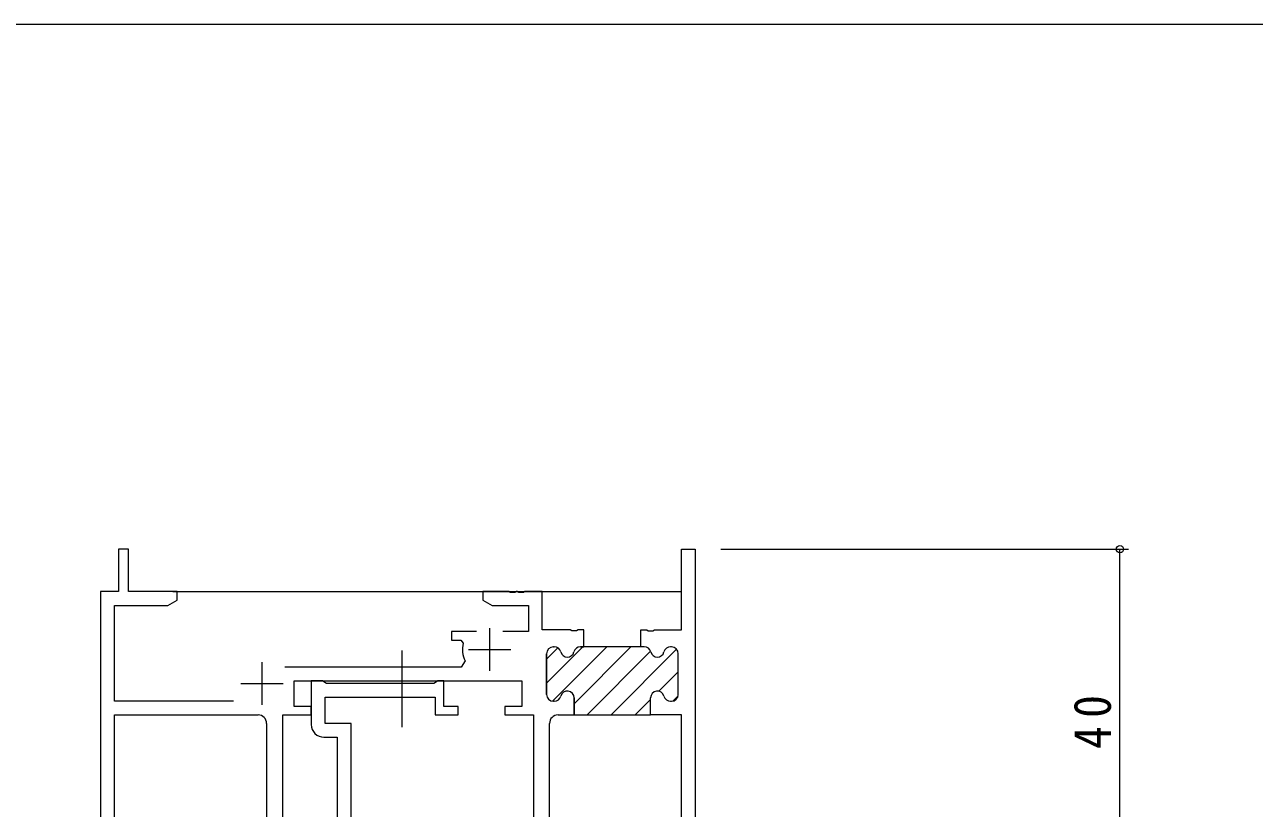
# Model space of a CAD drawing. Units: millimetres on the paper. Extents: x -420 to 373, y -297 to 267.
# Drawn here: x -295.3 to -150.5, y 172.2 to 264.4 of the extents above; entities that cross this region are included whole.
import ezdxf

# ---------------------------------------------------------------- set-up
doc = ezdxf.new("R2010")
doc.units = ezdxf.units.MM
doc.linetypes.add('CHAIN2', pattern=[12, 9, -1, 1, -1])
for name, color, linetype, lineweight in [('0-1_YKK_ZWAK', 7, 'Continuous', 9), ('0-3_YKK_11', 7, 'Continuous', 9), ('0-4_YKK_12', 2, 'Continuous', 9), ('0-5_YKK_13', 4, 'Continuous', 9), ('0-7_YKK_D', 6, 'Continuous', 9)]:
    doc.layers.add(name, color=color, linetype=linetype, lineweight=lineweight)
doc.styles.add('ＭＳ ゴシック', font='')
doc.styles.get('ＭＳ ゴシック').set_extended_font_data('MS Gothic')

msp = doc.modelspace()

# ---------------------------------------------------------------- linework, layer by layer
at = {"layer": '0-1_YKK_ZWAK'}
msp.add_line((352.3, 264.4), (-417.7, 264.4), dxfattribs=at)
at = {"layer": '0-3_YKK_11'}
for p, q in [((-284.236, 202.696), (-284.236, 197.696)), ((-283.036, 202.696), (-284.236, 202.696)), ((-283.036, 197.696), (-283.036, 202.696)), ((-217.966, 202.696), (-216.336, 202.696)), ((-217.966, 193.196), (-217.966, 202.696)), ((-216.336, 202.696), (-216.336, 162.696)), ((-286.336, 197.696), (-286.336, 163.511)), ((-284.236, 197.696), (-286.336, 197.696)), ((-277.336, 197.696), (-283.036, 197.696)), ((-277.336, 196.696), (-277.336, 197.696)), ((-241.336, 197.696), (-241.336, 196.696)), ((-238.294, 197.696), (-241.336, 197.696)), ((-238.111, 197.576), (-238.294, 197.696)), ((-237.561, 197.576), (-238.111, 197.576)), ((-237.378, 197.696), (-237.561, 197.576)), ((-237.294, 197.696), (-237.378, 197.696)), ((-237.111, 197.576), (-237.294, 197.696)), ((-236.561, 197.576), (-237.111, 197.576)), ((-236.378, 197.696), (-236.561, 197.576)), ((-234.336, 197.696), (-236.378, 197.696)), ((-234.336, 193.196), (-234.336, 197.696)), ((-284.706, 196.066), (-278.427, 196.066)), ((-284.706, 184.826), (-284.706, 196.066)), ((-278.427, 196.066), (-277.336, 196.696)), ((-241.336, 196.696), (-240.245, 196.066)), ((-240.245, 196.066), (-235.966, 196.066)), ((-235.966, 196.066), (-235.966, 192.996)), ((-245.036, 192.996), (-245.036, 191.996)), ((-242.086, 192.996), (-245.036, 192.996)), ((-240.536, 193.396), (-240.536, 188.396)), ((-235.966, 192.996), (-238.986, 192.996)), ((-231.044, 193.196), (-234.336, 193.196)), ((-230.861, 193.076), (-231.044, 193.196)), ((-230.311, 193.076), (-230.861, 193.076)), ((-230.128, 193.196), (-230.311, 193.076)), ((-229.436, 193.196), (-230.128, 193.196)), ((-229.436, 191.196), (-229.436, 193.196)), ((-229.436, 191.196), (-229.436, 193.196)), ((-222.736, 193.196), (-222.044, 193.196)), ((-222.736, 191.196), (-222.736, 193.196)), ((-222.044, 193.196), (-221.861, 193.076)), ((-221.861, 193.076), (-221.311, 193.076)), ((-221.311, 193.076), (-221.128, 193.196)), ((-221.128, 193.196), (-217.966, 193.196)), ((-245.036, 191.996), (-243.944, 191.996)), ((-243.944, 191.996), (-243.651, 191.628)), ((-233.836, 186.912), (-229.552, 191.196)), ((-233.119, 184.801), (-226.723, 191.196)), ((-232.935, 191.196), (-233.036, 191.196)), ((-233.036, 191.196), (-232.935, 191.196)), ((-230.586, 184.505), (-223.895, 191.196)), ((-229.436, 191.196), (-229.837, 191.196)), ((-222.736, 191.196), (-229.436, 191.196)), ((-222.335, 191.196), (-222.736, 191.196)), ((-222.335, 191.196), (-222.736, 191.196)), ((-219.136, 191.196), (-219.237, 191.196)), ((-219.136, 191.196), (-219.237, 191.196)), ((-243.036, 190.896), (-238.036, 190.896)), ((-233.836, 189.74), (-232.506, 191.071)), ((-233.836, 190.396), (-233.836, 185.596)), ((-233.836, 185.596), (-233.836, 190.396)), ((-229.067, 183.196), (-221.586, 190.677)), ((-226.238, 183.196), (-218.524, 190.911)), ((-218.336, 185.596), (-218.336, 190.396)), ((-218.336, 185.596), (-218.336, 190.396)), ((-267.336, 189.396), (-267.336, 184.396)), ((-243.887, 188.826), (-264.644, 188.826)), ((-243.434, 189.538), (-243.887, 188.826)), ((-220.626, 185.98), (-218.336, 188.27)), ((-269.836, 186.896), (-264.836, 186.896)), ((-263.536, 187.196), (-236.736, 187.196)), ((-263.536, 184.196), (-263.536, 187.196)), ((-261.537, 187.196), (-261.537, 182.066)), ((-260.207, 187.196), (-261.537, 187.196)), ((-259.932, 187.016), (-260.207, 187.196)), ((-259.749, 186.896), (-259.932, 187.016)), ((-247.095, 186.896), (-259.749, 186.896)), ((-246.912, 187.016), (-247.095, 186.896)), ((-246.637, 187.196), (-246.912, 187.016)), ((-245.937, 187.196), (-246.637, 187.196)), ((-245.937, 184.196), (-245.937, 187.196)), ((-236.736, 187.196), (-236.736, 184.196)), ((-218.962, 184.815), (-218.355, 185.422)), ((-270.687, 184.826), (-284.706, 184.826)), ((-261.536, 184.196), (-263.536, 184.196)), ((-261.536, 183.196), (-261.536, 184.196)), ((-259.907, 185.266), (-246.937, 185.266)), ((-259.907, 182.196), (-259.907, 185.266)), ((-246.937, 185.266), (-246.937, 183.196)), ((-244.237, 184.196), (-245.937, 184.196)), ((-244.237, 183.196), (-244.237, 184.196)), ((-238.736, 184.196), (-238.736, 183.196)), ((-236.736, 184.196), (-238.736, 184.196)), ((-233.036, 184.796), (-232.935, 184.796)), ((-232.935, 184.796), (-233.036, 184.796)), ((-230.586, 185.196), (-230.586, 183.196)), ((-230.586, 183.196), (-230.586, 185.196)), ((-223.41, 183.196), (-221.586, 185.02)), ((-221.586, 183.196), (-221.586, 185.196)), ((-221.586, 183.196), (-221.586, 185.196)), ((-221.586, 183.196), (-221.586, 185.196)), ((-221.586, 183.196), (-221.586, 185.196)), ((-219.237, 184.796), (-219.136, 184.796)), ((-219.237, 184.796), (-219.136, 184.796)), ((-284.706, 183.196), (-267.786, 183.196)), ((-284.706, 163.511), (-284.706, 183.196)), ((-264.886, 183.196), (-261.536, 183.196)), ((-264.886, 163.646), (-264.886, 183.196)), ((-246.937, 183.196), (-244.237, 183.196)), ((-238.736, 183.196), (-235.386, 183.196)), ((-235.386, 183.196), (-235.386, 163.646)), ((-232.486, 183.196), (-230.586, 183.196)), ((-230.586, 183.196), (-221.586, 183.196)), ((-217.966, 183.196), (-221.586, 183.196)), ((-217.966, 162.696), (-217.966, 183.196)), ((-266.786, 182.196), (-266.786, 163.646)), ((-256.837, 182.196), (-259.907, 182.196)), ((-256.837, 169.696), (-256.837, 182.196)), ((-233.486, 163.646), (-233.486, 182.196)), ((-260.037, 180.566), (-258.467, 180.566)), ((-258.467, 180.566), (-258.467, 169.696))]:
    msp.add_line(p, q, dxfattribs=at)
msp.add_lwpolyline([(-229.436, 191.196), (-229.837, 191.196), (-229.436, 191.196)], dxfattribs=at)
for centre, radius, start, end in [((-240.536, 190.896), 3.2, 166.787, 205.10791), ((-233.036, 190.396), 0.8, 90, 179.99998), ((-233.036, 190.396), 0.8, 90, 179.99998), ((-232.935, 190.396), 0.8, 14.47748, 89.99997), ((-232.935, 190.396), 0.8, 14.47748, 89.99997), ((-229.837, 190.396), 0.8, 90.00002, 165.52251), ((-229.837, 190.396), 0.8, 90.00002, 165.52251), ((-222.335, 190.396), 0.8, 14.47748, 89.99997), ((-222.335, 190.396), 0.8, 14.47748, 89.99997), ((-219.237, 190.396), 0.8, 90.00002, 165.52251), ((-219.237, 190.396), 0.8, 90.00002, 165.52251), ((-219.136, 190.396), 0.8, 0, 89.99998), ((-219.136, 190.396), 0.8, 0, 89.99998), ((-231.386, 190.796), 0.8, 194.47751, 345.52248), ((-231.386, 190.796), 0.8, 194.47751, 345.52248), ((-220.786, 190.796), 0.8, 194.47751, 345.52248), ((-220.786, 190.796), 0.8, 194.47751, 345.52248), ((-233.036, 185.596), 0.8, 180, 269.99998), ((-233.036, 185.596), 0.8, 180, 269.99998), ((-232.935, 185.596), 0.8, 270.00002, 345.52251), ((-232.935, 185.596), 0.8, 270.00002, 345.52251), ((-231.386, 185.196), 0.8, 0, 165.52248), ((-231.386, 185.196), 0.8, 0, 165.52248), ((-220.786, 185.196), 0.8, 14.47751, 179.99998), ((-220.786, 185.196), 0.8, 14.47751, 179.99998), ((-219.237, 185.596), 0.8, 194.47748, 269.99997), ((-219.237, 185.596), 0.8, 194.47748, 269.99997), ((-219.136, 185.596), 0.8, 270, 359.99998), ((-219.136, 185.596), 0.8, 270, 359.99998), ((-267.786, 182.196), 1, 0, 89.99998), ((-232.486, 182.196), 1, 90, 179.99998), ((-260.037, 182.066), 1.5, 180, 269.99998)]:
    msp.add_arc(centre, radius, start, end, dxfattribs=at)
at = {"layer": '0-4_YKK_12'}
msp.add_line((-277.836, 197.696), (-217.966, 197.696), dxfattribs=at)
at = {"layer": '0-5_YKK_13', "linetype": 'CHAIN2'}
msp.add_line((-250.838, 181.766), (-250.838, 191.754), dxfattribs=at)
at = {"layer": '0-7_YKK_D'}
for p, q in [((-213.336, 202.696), (-165.336, 202.696)), ((-166.336, 162.696), (-166.336, 202.696))]:
    msp.add_line(p, q, dxfattribs=at)
msp.add_circle((-166.336, 202.696), 0.425, dxfattribs=at)

# ---------------------------------------------------------------- texts
at = {"layer": '0-7_YKK_D', "color": 3, "insert": (-167.336, 179.176), "char_height": 4.399, "attachment_point": 7, "rotation": 90, "style": 'ＭＳ ゴシック'}
msp.add_mtext('\\T1.36;\\W0.9;40', dxfattribs=at)

doc.saveas('drawing.dxf')
